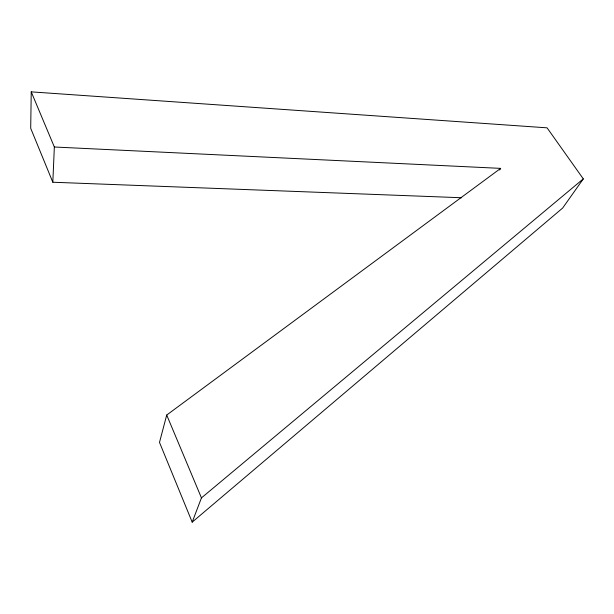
<?xml version="1.0" encoding="UTF-8"?>
<svg xmlns="http://www.w3.org/2000/svg" width="614" height="614" viewBox="0 0 614 614"><rect width="100%" height="100%" fill="white"/><g stroke="black" fill="none" stroke-linecap="round" stroke-linejoin="round"><path stroke-width="0.92" d="M31.237 91.862L54.354 147.007L500.656 168.374L166.716 415.041L159.494 442.402L192.19 522.138L562.677 208.023L583.3 178.874L547.074 127.835L31.237 91.862L30.7 128.288L52.819 182.235L461.613 197.739M52.819 182.235L54.354 147.007M192.19 522.138L201.453 497.893L583.3 178.874M499.681 170.009L500.656 168.374M166.716 415.041L201.453 497.893"/></g></svg>
